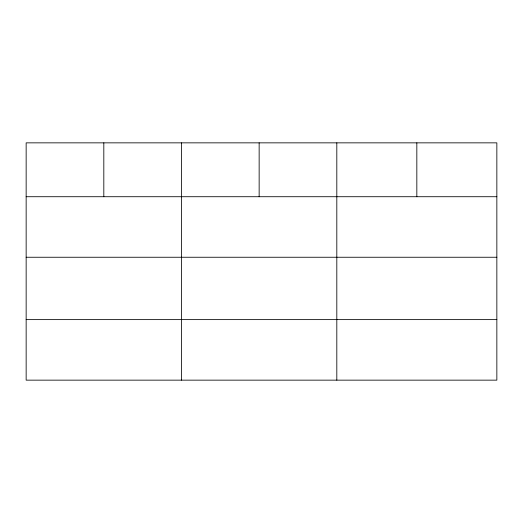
<?xml version="1.0" encoding="UTF-8"?>
<svg xmlns="http://www.w3.org/2000/svg" width="523" height="523" viewBox="0 0 523 523"><rect width="100%" height="100%" fill="white"/><g stroke="black" fill="none" stroke-linecap="round" stroke-linejoin="round"><path stroke-width="0.78" d="M496.85 257.251L496.85 142.851L26.15 142.851L26.15 380.149L496.85 380.149L496.85 257.251L26.15 257.251M26.15 196.72L496.85 196.72M26.15 319.618L496.85 319.618M416.831 142.851L416.831 196.72M336.812 142.851L336.812 380.149M259.147 142.851L259.147 196.72M181.481 142.851L181.481 380.149M103.816 142.851L103.816 196.72"/></g></svg>
